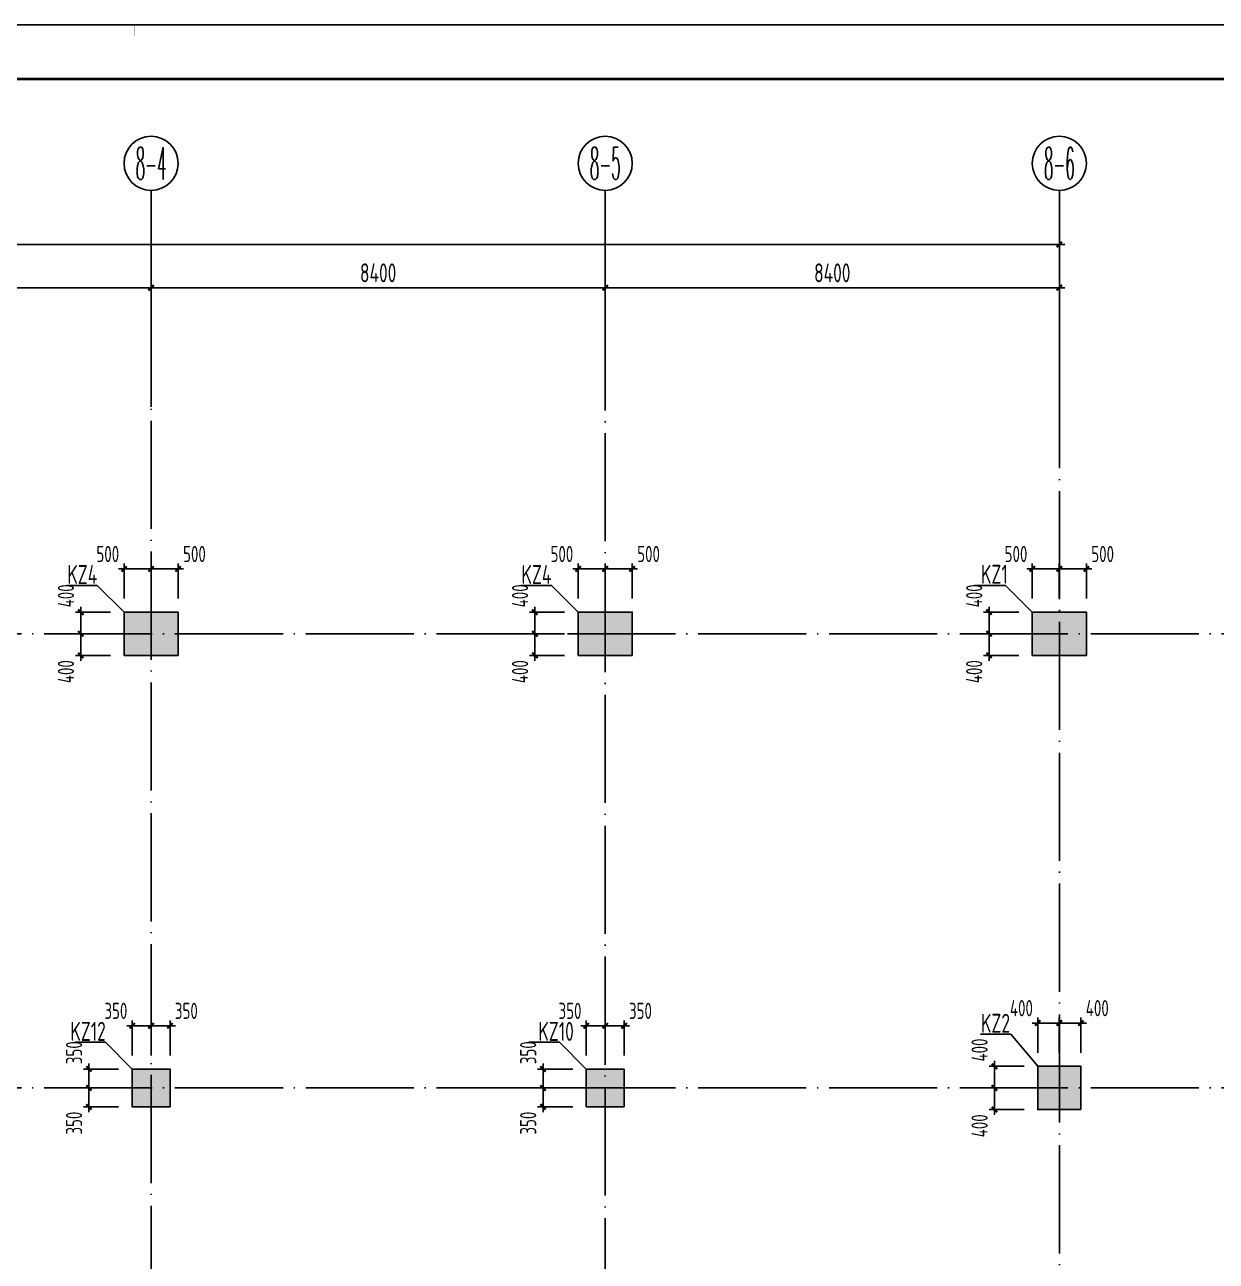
# Model space of a CAD drawing. Extents: x -765033 to 1614171, y -1073 to 729564.
# Drawn here: x 1467427 to 1489467, y 81394 to 104264 of the extents above; entities that cross this region are included whole.
import ezdxf
from ezdxf.enums import TextEntityAlignment as Align

# ---------------------------------------------------------------- set-up
doc = ezdxf.new("R2010")
doc.units = 0
doc.header["$LTSCALE"] = 1000
doc.header["$MEASUREMENT"] = 0
doc.linetypes.add('109-34 轴网$0$L1$0$$AUDIT_BAD_LTYPE1', pattern=[0])
doc.linetypes.add('DOTE', pattern=[2.42, 2, -0.2, 0.02, -0.2])
doc.layers.get('Defpoints').update_dxf_attribs({"color": 167})
for name, color, linetype in [('a-dote', 14, 'DOTE'), ('a-dote-dim', 3, 'Continuous'), ('COLU_DIM', 3, 'Continuous'), ('COLU_NUM', 7, 'Continuous'), ('s-colu', 40, 'Continuous'), ('s-colu-hatc', 16, 'Continuous'), ('s-dim', 3, 'Continuous'), ('s-dote-text', 7, 'Continuous')]:
    doc.layers.add(name, color=color, linetype=linetype)
doc.styles.add('TSSD_Axis', font='Complex.shx', dxfattribs={"width": 0.7, "bigfont": 'hztxt.shx'})
doc.styles.add('TSSD_Bold', font='Tssdeng2.shx', dxfattribs={"width": 0.7, "bigfont": 'china.shx'})
doc.styles.add('TSSD_Dimension', font='tssdeng.shx', dxfattribs={"width": 0.7, "bigfont": 'Hztxt.shx'})
doc.dimstyles.new('TSSD_100_100', dxfattribs={"dimtxt": 300, "dimasz": 100, "dimexe": 100, "dimexo": 250, "dimgap": 100, "dimtad": 1, "dimdec": 0, "dimzin": 0, "dimdsep": 46, "dimtxsty": 'TSSD_Dimension', "dimblk": 'ARCHTICK', "dimblk1": 'ARCHTICK', "dimblk2": 'ARCHTICK', "dimcen": 0, "dimdle": 100, "dimclrt": 7, "dimadec": 0, "dimazin": 0, "dimtfac": 1, "dimtdec": 0, "dimtix": 1, "dimtmove": 2, "dimatfit": 3, "dimfxl": 1, "dimtolj": 1, "dimtzin": 0, "dimarcsym": 0})

# ---------------------------------------------------------------- blocks, each defined once
blk = doc.blocks.new('图框-A1')
for points, const_width in [([(0, 0), (841, 0), (841, 594), (0, 594)], 0.05), ([(766, 584), (25, 584), (25, 10), (766, 10)], 0.5)]:
    blk.add_lwpolyline(points, close=True, dxfattribs=dict(const_width=const_width))
at = {"const_width": 0.05}
blk.add_lwpolyline([(420.5, 594), (420.5, 592)], dxfattribs=at)
blk = doc.blocks.new('_ArchTick')
at = {"color": 0, "linetype": 'ByBlock', "const_width": 0.4}
blk.add_lwpolyline([(-0.5, -0.5), (0.5, 0.5)], dxfattribs=at)
blk = doc.blocks.new('*D1024')
at = {"layer": 'Defpoints', "color": 0, "transparency": 16777216}
for p in [(33600, 40000), (33600, 37800), (42000, 37800)]:
    blk.add_point(p, dxfattribs=at)
at = {"layer": 's-dim', "color": 0, "lineweight": -2, "transparency": 16777216}
for p, q in [((33600, 38050), (33600, 40100)), ((42000, 38050), (42000, 40100)), ((42100, 40000), (33500, 40000))]:
    blk.add_line(p, q, dxfattribs=at)
at = {"layer": 's-dim', "color": 0, "lineweight": -2, "transparency": 16777216, "xscale": 100, "yscale": 100, "zscale": 100, "rotation": 180}
blk.add_blockref('_ArchTick', (33600, 40000), dxfattribs=at)
at = {"layer": 's-dim', "color": 0, "lineweight": -2, "transparency": 16777216, "xscale": 100, "yscale": 100, "zscale": 100}
blk.add_blockref('_ArchTick', (42000, 40000), dxfattribs=at)
at = {"layer": 's-dim', "color": 7, "transparency": 16777216, "insert": (37800, 40275), "char_height": 350, "attachment_point": 5, "style": 'TSSD_Dimension'}
blk.add_mtext('\\A1;8400', dxfattribs=at)
blk = doc.blocks.new('*D1025')
at = {"layer": 'Defpoints', "color": 0, "transparency": 16777216}
for p in [(25200, 40000), (25200, 37800), (33600, 37800)]:
    blk.add_point(p, dxfattribs=at)
at = {"layer": 's-dim', "color": 0, "lineweight": -2, "transparency": 16777216}
for p, q in [((25200, 38050), (25200, 40100)), ((33600, 38050), (33600, 40100)), ((33700, 40000), (25100, 40000))]:
    blk.add_line(p, q, dxfattribs=at)
at = {"layer": 's-dim', "color": 0, "lineweight": -2, "transparency": 16777216, "xscale": 100, "yscale": 100, "zscale": 100, "rotation": 180}
blk.add_blockref('_ArchTick', (25200, 40000), dxfattribs=at)
at = {"layer": 's-dim', "color": 0, "lineweight": -2, "transparency": 16777216, "xscale": 100, "yscale": 100, "zscale": 100}
blk.add_blockref('_ArchTick', (33600, 40000), dxfattribs=at)
at = {"layer": 's-dim', "color": 7, "transparency": 16777216, "insert": (29400, 40275), "char_height": 350, "attachment_point": 5, "style": 'TSSD_Dimension'}
blk.add_mtext('\\A1;8400', dxfattribs=at)
blk = doc.blocks.new('*D1026')
at = {"layer": 'Defpoints', "color": 0, "transparency": 16777216}
for p in [(16800, 40000), (16800, 37800), (25200, 37800)]:
    blk.add_point(p, dxfattribs=at)
at = {"layer": 's-dim', "color": 0, "lineweight": -2, "transparency": 16777216}
for p, q in [((16800, 38050), (16800, 40100)), ((25200, 38050), (25200, 40100)), ((25300, 40000), (16700, 40000))]:
    blk.add_line(p, q, dxfattribs=at)
at = {"layer": 's-dim', "color": 0, "lineweight": -2, "transparency": 16777216, "xscale": 100, "yscale": 100, "zscale": 100, "rotation": 180}
blk.add_blockref('_ArchTick', (16800, 40000), dxfattribs=at)
at = {"layer": 's-dim', "color": 0, "lineweight": -2, "transparency": 16777216, "xscale": 100, "yscale": 100, "zscale": 100}
blk.add_blockref('_ArchTick', (25200, 40000), dxfattribs=at)
at = {"layer": 's-dim', "color": 7, "transparency": 16777216, "insert": (21000, 40275), "char_height": 350, "attachment_point": 5, "style": 'TSSD_Dimension'}
blk.add_mtext('\\A1;8400', dxfattribs=at)
blk = doc.blocks.new('ts_axno')
at = {"color": 0, "linetype": 'ByBlock', "lineweight": -2}
blk.add_circle((0, 0), 0.5, dxfattribs=at)
at = {"color": 0, "linetype": 'ByBlock', "lineweight": -2, "style": 'TSSD_Axis', "width": 0.7}
blk.add_attdef('A', text='', height=0.6, dxfattribs=at).set_placement((0, 0), align=Align.MIDDLE_CENTER)
blk = doc.blocks.new('*D1034')
at = {"layer": 'a-dote-dim', "color": 0, "lineweight": -2, "transparency": 16777216}
for p, q in [((-100, 40800), (42100, 40800)), ((0, 37250), (0, 40900)), ((42000, 37250), (42000, 40900))]:
    blk.add_line(p, q, dxfattribs=at)
at = {"layer": 'Defpoints', "color": 0, "transparency": 16777216}
for p in [(42000, 40800), (0, 37000), (42000, 37000)]:
    blk.add_point(p, dxfattribs=at)
at = {"layer": 'a-dote-dim', "color": 0, "lineweight": -2, "transparency": 16777216, "xscale": 100, "yscale": 100, "zscale": 100, "rotation": 180}
blk.add_blockref('_ArchTick', (0, 40800), dxfattribs=at)
at = {"layer": 'a-dote-dim', "color": 0, "lineweight": -2, "transparency": 16777216, "xscale": 100, "yscale": 100, "zscale": 100}
blk.add_blockref('_ArchTick', (42000, 40800), dxfattribs=at)
at = {"layer": 'a-dote-dim', "color": 7, "transparency": 16777216, "insert": (21000, 41075), "char_height": 350, "attachment_point": 5, "style": 'TSSD_Dimension'}
blk.add_mtext('\\A1;42000', dxfattribs=at)
blk = doc.blocks.new('*D1086')
at = {"layer": 'COLU_DIM', "color": 0, "lineweight": -2, "transparency": 16777216}
for p, q in [((1469764, 85200), (1469764, 85850)), ((1470114, 85200), (1470114, 85850)), ((1470214, 85750), (1469664, 85750))]:
    blk.add_line(p, q, dxfattribs=at)
at = {"layer": 'Defpoints', "color": 0, "transparency": 16777216}
for p in [(1469764, 85750), (1469764, 84950), (1470114, 84950)]:
    blk.add_point(p, dxfattribs=at)
at = {"layer": 'COLU_DIM', "color": 0, "lineweight": -2, "transparency": 16777216, "xscale": 100, "yscale": 100, "zscale": 100, "rotation": 180}
blk.add_blockref('_ArchTick', (1469764, 85750), dxfattribs=at)
at = {"layer": 'COLU_DIM', "color": 0, "lineweight": -2, "transparency": 16777216, "xscale": 100, "yscale": 100, "zscale": 100}
blk.add_blockref('_ArchTick', (1470114, 85750), dxfattribs=at)
at = {"layer": 'COLU_DIM', "color": 7, "transparency": 16777216, "insert": (1470416, 86025), "char_height": 300, "attachment_point": 5, "style": 'TSSD_Dimension'}
blk.add_mtext('\\A1;350', dxfattribs=at)
blk = doc.blocks.new('*D1087')
at = {"layer": 'COLU_DIM', "color": 0, "lineweight": -2, "transparency": 16777216}
for p, q in [((1469414, 85200), (1469414, 85850)), ((1469764, 85200), (1469764, 85850)), ((1469864, 85750), (1469314, 85750))]:
    blk.add_line(p, q, dxfattribs=at)
at = {"layer": 'Defpoints', "color": 0, "transparency": 16777216}
for p in [(1469414, 85750), (1469414, 84950), (1469764, 84950)]:
    blk.add_point(p, dxfattribs=at)
at = {"layer": 'COLU_DIM', "color": 0, "lineweight": -2, "transparency": 16777216, "xscale": 100, "yscale": 100, "zscale": 100, "rotation": 180}
blk.add_blockref('_ArchTick', (1469414, 85750), dxfattribs=at)
at = {"layer": 'COLU_DIM', "color": 0, "lineweight": -2, "transparency": 16777216, "xscale": 100, "yscale": 100, "zscale": 100}
blk.add_blockref('_ArchTick', (1469764, 85750), dxfattribs=at)
at = {"layer": 'COLU_DIM', "color": 7, "transparency": 16777216, "insert": (1469113, 86025), "char_height": 300, "attachment_point": 5, "style": 'TSSD_Dimension'}
blk.add_mtext('\\A1;350', dxfattribs=at)
blk = doc.blocks.new('*D1088')
at = {"layer": 'COLU_DIM', "color": 0, "lineweight": -2, "transparency": 16777216}
for p, q in [((1468614, 84150), (1468614, 84700)), ((1469164, 84600), (1468514, 84600)), ((1469164, 84250), (1468514, 84250))]:
    blk.add_line(p, q, dxfattribs=at)
at = {"layer": 'Defpoints', "color": 0, "transparency": 16777216}
for p in [(1468614, 84600), (1469414, 84600), (1469414, 84250)]:
    blk.add_point(p, dxfattribs=at)
at = {"layer": 'COLU_DIM', "color": 0, "lineweight": -2, "transparency": 16777216, "xscale": 100, "yscale": 100, "zscale": 100}
for p, rotation in [((1468614, 84600), 90.00000000000006), ((1468614, 84250), 270.0000000000001)]:
    blk.add_blockref('_ArchTick', p, dxfattribs=dict(at, rotation=rotation))
at = {"layer": 'COLU_DIM', "color": 7, "transparency": 16777216, "insert": (1468339, 83949), "char_height": 300, "attachment_point": 5, "rotation": 90, "style": 'TSSD_Dimension'}
blk.add_mtext('\\A1;350', dxfattribs=at)
blk = doc.blocks.new('*D1089')
at = {"layer": 'COLU_DIM', "color": 0, "lineweight": -2, "transparency": 16777216}
for p, q in [((1469164, 84950), (1468514, 84950)), ((1468614, 84500), (1468614, 85050)), ((1469164, 84600), (1468514, 84600))]:
    blk.add_line(p, q, dxfattribs=at)
at = {"layer": 'Defpoints', "color": 0, "transparency": 16777216}
for p in [(1468614, 84950), (1469414, 84950), (1469414, 84600)]:
    blk.add_point(p, dxfattribs=at)
at = {"layer": 'COLU_DIM', "color": 0, "lineweight": -2, "transparency": 16777216, "xscale": 100, "yscale": 100, "zscale": 100}
for p, rotation in [((1468614, 84950), 90.00000000000006), ((1468614, 84600), 270.0000000000001)]:
    blk.add_blockref('_ArchTick', p, dxfattribs=dict(at, rotation=rotation))
at = {"layer": 'COLU_DIM', "color": 7, "transparency": 16777216, "insert": (1468339, 85251), "char_height": 300, "attachment_point": 5, "rotation": 90, "style": 'TSSD_Dimension'}
blk.add_mtext('\\A1;350', dxfattribs=at)
blk = doc.blocks.new('*D1094')
at = {"layer": 'COLU_DIM', "color": 0, "lineweight": -2, "transparency": 16777216}
for p, q in [((1478164, 85200), (1478164, 85850)), ((1478514, 85200), (1478514, 85850)), ((1478614, 85750), (1478064, 85750))]:
    blk.add_line(p, q, dxfattribs=at)
at = {"layer": 'Defpoints', "color": 0, "transparency": 16777216}
for p in [(1478164, 85750), (1478164, 84950), (1478514, 84950)]:
    blk.add_point(p, dxfattribs=at)
at = {"layer": 'COLU_DIM', "color": 0, "lineweight": -2, "transparency": 16777216, "xscale": 100, "yscale": 100, "zscale": 100, "rotation": 180}
blk.add_blockref('_ArchTick', (1478164, 85750), dxfattribs=at)
at = {"layer": 'COLU_DIM', "color": 0, "lineweight": -2, "transparency": 16777216, "xscale": 100, "yscale": 100, "zscale": 100}
blk.add_blockref('_ArchTick', (1478514, 85750), dxfattribs=at)
at = {"layer": 'COLU_DIM', "color": 7, "transparency": 16777216, "insert": (1478816, 86025), "char_height": 300, "attachment_point": 5, "style": 'TSSD_Dimension'}
blk.add_mtext('\\A1;350', dxfattribs=at)
blk = doc.blocks.new('*D1095')
at = {"layer": 'COLU_DIM', "color": 0, "lineweight": -2, "transparency": 16777216}
for p, q in [((1477814, 85200), (1477814, 85850)), ((1478164, 85200), (1478164, 85850)), ((1478264, 85750), (1477714, 85750))]:
    blk.add_line(p, q, dxfattribs=at)
at = {"layer": 'Defpoints', "color": 0, "transparency": 16777216}
for p in [(1477814, 85750), (1477814, 84950), (1478164, 84950)]:
    blk.add_point(p, dxfattribs=at)
at = {"layer": 'COLU_DIM', "color": 0, "lineweight": -2, "transparency": 16777216, "xscale": 100, "yscale": 100, "zscale": 100, "rotation": 180}
blk.add_blockref('_ArchTick', (1477814, 85750), dxfattribs=at)
at = {"layer": 'COLU_DIM', "color": 0, "lineweight": -2, "transparency": 16777216, "xscale": 100, "yscale": 100, "zscale": 100}
blk.add_blockref('_ArchTick', (1478164, 85750), dxfattribs=at)
at = {"layer": 'COLU_DIM', "color": 7, "transparency": 16777216, "insert": (1477513, 86025), "char_height": 300, "attachment_point": 5, "style": 'TSSD_Dimension'}
blk.add_mtext('\\A1;350', dxfattribs=at)
blk = doc.blocks.new('*D1096')
at = {"layer": 'COLU_DIM', "color": 0, "lineweight": -2, "transparency": 16777216}
for p, q in [((1477014, 84150), (1477014, 84700)), ((1477564, 84600), (1476914, 84600)), ((1477564, 84250), (1476914, 84250))]:
    blk.add_line(p, q, dxfattribs=at)
at = {"layer": 'Defpoints', "color": 0, "transparency": 16777216}
for p in [(1477014, 84600), (1477814, 84600), (1477814, 84250)]:
    blk.add_point(p, dxfattribs=at)
at = {"layer": 'COLU_DIM', "color": 0, "lineweight": -2, "transparency": 16777216, "xscale": 100, "yscale": 100, "zscale": 100}
for p, rotation in [((1477014, 84600), 90.00000000000006), ((1477014, 84250), 270.0000000000001)]:
    blk.add_blockref('_ArchTick', p, dxfattribs=dict(at, rotation=rotation))
at = {"layer": 'COLU_DIM', "color": 7, "transparency": 16777216, "insert": (1476739, 83949), "char_height": 300, "attachment_point": 5, "rotation": 90, "style": 'TSSD_Dimension'}
blk.add_mtext('\\A1;350', dxfattribs=at)
blk = doc.blocks.new('*D1097')
at = {"layer": 'COLU_DIM', "color": 0, "lineweight": -2, "transparency": 16777216}
for p, q in [((1477564, 84950), (1476914, 84950)), ((1477014, 84500), (1477014, 85050)), ((1477564, 84600), (1476914, 84600))]:
    blk.add_line(p, q, dxfattribs=at)
at = {"layer": 'Defpoints', "color": 0, "transparency": 16777216}
for p in [(1477014, 84950), (1477814, 84950), (1477814, 84600)]:
    blk.add_point(p, dxfattribs=at)
at = {"layer": 'COLU_DIM', "color": 0, "lineweight": -2, "transparency": 16777216, "xscale": 100, "yscale": 100, "zscale": 100}
for p, rotation in [((1477014, 84950), 90.00000000000006), ((1477014, 84600), 270.0000000000001)]:
    blk.add_blockref('_ArchTick', p, dxfattribs=dict(at, rotation=rotation))
at = {"layer": 'COLU_DIM', "color": 7, "transparency": 16777216, "insert": (1476739, 85251), "char_height": 300, "attachment_point": 5, "rotation": 90, "style": 'TSSD_Dimension'}
blk.add_mtext('\\A1;350', dxfattribs=at)
blk = doc.blocks.new('*D1106')
at = {"layer": 'COLU_DIM', "color": 0, "lineweight": -2, "transparency": 16777216}
for p, q in [((1487064, 85800), (1486464, 85800)), ((1486564, 85250), (1486564, 85900)), ((1486964, 85250), (1486964, 85900))]:
    blk.add_line(p, q, dxfattribs=at)
at = {"layer": 'Defpoints', "color": 0, "transparency": 16777216}
for p in [(1486564, 85800), (1486564, 85000), (1486964, 85000)]:
    blk.add_point(p, dxfattribs=at)
at = {"layer": 'COLU_DIM', "color": 0, "lineweight": -2, "transparency": 16777216, "xscale": 100, "yscale": 100, "zscale": 100, "rotation": 180}
blk.add_blockref('_ArchTick', (1486564, 85800), dxfattribs=at)
at = {"layer": 'COLU_DIM', "color": 0, "lineweight": -2, "transparency": 16777216, "xscale": 100, "yscale": 100, "zscale": 100}
blk.add_blockref('_ArchTick', (1486964, 85800), dxfattribs=at)
at = {"layer": 'COLU_DIM', "color": 7, "transparency": 16777216, "insert": (1487266, 86075), "char_height": 300, "attachment_point": 5, "style": 'TSSD_Dimension'}
blk.add_mtext('\\A1;400', dxfattribs=at)
blk = doc.blocks.new('*D1107')
at = {"layer": 'COLU_DIM', "color": 0, "lineweight": -2, "transparency": 16777216}
for p, q in [((1486664, 85800), (1486064, 85800)), ((1486164, 85250), (1486164, 85900)), ((1486564, 85250), (1486564, 85900))]:
    blk.add_line(p, q, dxfattribs=at)
at = {"layer": 'Defpoints', "color": 0, "transparency": 16777216}
for p in [(1486164, 85800), (1486164, 85000), (1486564, 85000)]:
    blk.add_point(p, dxfattribs=at)
at = {"layer": 'COLU_DIM', "color": 0, "lineweight": -2, "transparency": 16777216, "xscale": 100, "yscale": 100, "zscale": 100, "rotation": 180}
blk.add_blockref('_ArchTick', (1486164, 85800), dxfattribs=at)
at = {"layer": 'COLU_DIM', "color": 0, "lineweight": -2, "transparency": 16777216, "xscale": 100, "yscale": 100, "zscale": 100}
blk.add_blockref('_ArchTick', (1486564, 85800), dxfattribs=at)
at = {"layer": 'COLU_DIM', "color": 7, "transparency": 16777216, "insert": (1485863, 86075), "char_height": 300, "attachment_point": 5, "style": 'TSSD_Dimension'}
blk.add_mtext('\\A1;400', dxfattribs=at)
blk = doc.blocks.new('*D1108')
at = {"layer": 'COLU_DIM', "color": 0, "lineweight": -2, "transparency": 16777216}
for p, q in [((1485364, 84100), (1485364, 84700)), ((1485914, 84600), (1485264, 84600)), ((1485914, 84200), (1485264, 84200))]:
    blk.add_line(p, q, dxfattribs=at)
at = {"layer": 'Defpoints', "color": 0, "transparency": 16777216}
for p in [(1485364, 84600), (1486164, 84600), (1486164, 84200)]:
    blk.add_point(p, dxfattribs=at)
at = {"layer": 'COLU_DIM', "color": 0, "lineweight": -2, "transparency": 16777216, "xscale": 100, "yscale": 100, "zscale": 100}
for p, rotation in [((1485364, 84600), 90.00000000000006), ((1485364, 84200), 270.0000000000001)]:
    blk.add_blockref('_ArchTick', p, dxfattribs=dict(at, rotation=rotation))
at = {"layer": 'COLU_DIM', "color": 7, "transparency": 16777216, "insert": (1485089, 83899), "char_height": 300, "attachment_point": 5, "rotation": 90, "style": 'TSSD_Dimension'}
blk.add_mtext('\\A1;400', dxfattribs=at)
blk = doc.blocks.new('*D1109')
at = {"layer": 'COLU_DIM', "color": 0, "lineweight": -2, "transparency": 16777216}
for p, q in [((1485364, 84500), (1485364, 85100)), ((1485914, 85000), (1485264, 85000)), ((1485914, 84600), (1485264, 84600))]:
    blk.add_line(p, q, dxfattribs=at)
at = {"layer": 'Defpoints', "color": 0, "transparency": 16777216}
for p in [(1485364, 85000), (1486164, 85000), (1486164, 84600)]:
    blk.add_point(p, dxfattribs=at)
at = {"layer": 'COLU_DIM', "color": 0, "lineweight": -2, "transparency": 16777216, "xscale": 100, "yscale": 100, "zscale": 100}
for p, rotation in [((1485364, 85000), 90.00000000000006), ((1485364, 84600), 270.0000000000001)]:
    blk.add_blockref('_ArchTick', p, dxfattribs=dict(at, rotation=rotation))
at = {"layer": 'COLU_DIM', "color": 7, "transparency": 16777216, "insert": (1485089, 85301), "char_height": 300, "attachment_point": 5, "rotation": 90, "style": 'TSSD_Dimension'}
blk.add_mtext('\\A1;400', dxfattribs=at)
blk = doc.blocks.new('*D1114')
at = {"layer": 'COLU_DIM', "color": 0, "lineweight": -2, "transparency": 16777216}
for p, q in [((1469764, 93650), (1469764, 94300)), ((1470264, 93650), (1470264, 94300)), ((1470364, 94200), (1469664, 94200))]:
    blk.add_line(p, q, dxfattribs=at)
at = {"layer": 'Defpoints', "color": 0, "transparency": 16777216}
for p in [(1469764, 94200), (1469764, 93400), (1470264, 93400)]:
    blk.add_point(p, dxfattribs=at)
at = {"layer": 'COLU_DIM', "color": 0, "lineweight": -2, "transparency": 16777216, "xscale": 100, "yscale": 100, "zscale": 100, "rotation": 180}
blk.add_blockref('_ArchTick', (1469764, 94200), dxfattribs=at)
at = {"layer": 'COLU_DIM', "color": 0, "lineweight": -2, "transparency": 16777216, "xscale": 100, "yscale": 100, "zscale": 100}
blk.add_blockref('_ArchTick', (1470264, 94200), dxfattribs=at)
at = {"layer": 'COLU_DIM', "color": 7, "transparency": 16777216, "insert": (1470566, 94475), "char_height": 300, "attachment_point": 5, "style": 'TSSD_Dimension'}
blk.add_mtext('\\A1;500', dxfattribs=at)
blk = doc.blocks.new('*D1115')
at = {"layer": 'COLU_DIM', "color": 0, "lineweight": -2, "transparency": 16777216}
for p, q in [((1469264, 93650), (1469264, 94300)), ((1469764, 93650), (1469764, 94300)), ((1469864, 94200), (1469164, 94200))]:
    blk.add_line(p, q, dxfattribs=at)
at = {"layer": 'Defpoints', "color": 0, "transparency": 16777216}
for p in [(1469264, 94200), (1469264, 93400), (1469764, 93400)]:
    blk.add_point(p, dxfattribs=at)
at = {"layer": 'COLU_DIM', "color": 0, "lineweight": -2, "transparency": 16777216, "xscale": 100, "yscale": 100, "zscale": 100, "rotation": 180}
blk.add_blockref('_ArchTick', (1469264, 94200), dxfattribs=at)
at = {"layer": 'COLU_DIM', "color": 0, "lineweight": -2, "transparency": 16777216, "xscale": 100, "yscale": 100, "zscale": 100}
blk.add_blockref('_ArchTick', (1469764, 94200), dxfattribs=at)
at = {"layer": 'COLU_DIM', "color": 7, "transparency": 16777216, "insert": (1468963, 94475), "char_height": 300, "attachment_point": 5, "style": 'TSSD_Dimension'}
blk.add_mtext('\\A1;500', dxfattribs=at)
blk = doc.blocks.new('*D1116')
at = {"layer": 'COLU_DIM', "color": 0, "lineweight": -2, "transparency": 16777216}
for p, q in [((1468464, 92500), (1468464, 93100)), ((1469014, 93000), (1468364, 93000)), ((1469014, 92600), (1468364, 92600))]:
    blk.add_line(p, q, dxfattribs=at)
at = {"layer": 'Defpoints', "color": 0, "transparency": 16777216}
for p in [(1468464, 93000), (1469264, 93000), (1469264, 92600)]:
    blk.add_point(p, dxfattribs=at)
at = {"layer": 'COLU_DIM', "color": 0, "lineweight": -2, "transparency": 16777216, "xscale": 100, "yscale": 100, "zscale": 100}
for p, rotation in [((1468464, 93000), 90.00000000000006), ((1468464, 92600), 270.0000000000001)]:
    blk.add_blockref('_ArchTick', p, dxfattribs=dict(at, rotation=rotation))
at = {"layer": 'COLU_DIM', "color": 7, "transparency": 16777216, "insert": (1468189, 92299), "char_height": 300, "attachment_point": 5, "rotation": 90, "style": 'TSSD_Dimension'}
blk.add_mtext('\\A1;400', dxfattribs=at)
blk = doc.blocks.new('*D1117')
at = {"layer": 'COLU_DIM', "color": 0, "lineweight": -2, "transparency": 16777216}
for p, q in [((1469014, 93400), (1468364, 93400)), ((1468464, 92900), (1468464, 93500)), ((1469014, 93000), (1468364, 93000))]:
    blk.add_line(p, q, dxfattribs=at)
at = {"layer": 'Defpoints', "color": 0, "transparency": 16777216}
for p in [(1468464, 93400), (1469264, 93400), (1469264, 93000)]:
    blk.add_point(p, dxfattribs=at)
at = {"layer": 'COLU_DIM', "color": 0, "lineweight": -2, "transparency": 16777216, "xscale": 100, "yscale": 100, "zscale": 100}
for p, rotation in [((1468464, 93400), 90.00000000000006), ((1468464, 93000), 270.0000000000001)]:
    blk.add_blockref('_ArchTick', p, dxfattribs=dict(at, rotation=rotation))
at = {"layer": 'COLU_DIM', "color": 7, "transparency": 16777216, "insert": (1468189, 93701), "char_height": 300, "attachment_point": 5, "rotation": 90, "style": 'TSSD_Dimension'}
blk.add_mtext('\\A1;400', dxfattribs=at)
blk = doc.blocks.new('*D1118')
at = {"layer": 'COLU_DIM', "color": 0, "lineweight": -2, "transparency": 16777216}
for p, q in [((1478164, 93650), (1478164, 94300)), ((1478664, 93650), (1478664, 94300)), ((1478764, 94200), (1478064, 94200))]:
    blk.add_line(p, q, dxfattribs=at)
at = {"layer": 'Defpoints', "color": 0, "transparency": 16777216}
for p in [(1478164, 94200), (1478164, 93400), (1478664, 93400)]:
    blk.add_point(p, dxfattribs=at)
at = {"layer": 'COLU_DIM', "color": 0, "lineweight": -2, "transparency": 16777216, "xscale": 100, "yscale": 100, "zscale": 100, "rotation": 180}
blk.add_blockref('_ArchTick', (1478164, 94200), dxfattribs=at)
at = {"layer": 'COLU_DIM', "color": 0, "lineweight": -2, "transparency": 16777216, "xscale": 100, "yscale": 100, "zscale": 100}
blk.add_blockref('_ArchTick', (1478664, 94200), dxfattribs=at)
at = {"layer": 'COLU_DIM', "color": 7, "transparency": 16777216, "insert": (1478966, 94475), "char_height": 300, "attachment_point": 5, "style": 'TSSD_Dimension'}
blk.add_mtext('\\A1;500', dxfattribs=at)
blk = doc.blocks.new('*D1119')
at = {"layer": 'COLU_DIM', "color": 0, "lineweight": -2, "transparency": 16777216}
for p, q in [((1477664, 93650), (1477664, 94300)), ((1478164, 93650), (1478164, 94300)), ((1478264, 94200), (1477564, 94200))]:
    blk.add_line(p, q, dxfattribs=at)
at = {"layer": 'Defpoints', "color": 0, "transparency": 16777216}
for p in [(1477664, 94200), (1477664, 93400), (1478164, 93400)]:
    blk.add_point(p, dxfattribs=at)
at = {"layer": 'COLU_DIM', "color": 0, "lineweight": -2, "transparency": 16777216, "xscale": 100, "yscale": 100, "zscale": 100, "rotation": 180}
blk.add_blockref('_ArchTick', (1477664, 94200), dxfattribs=at)
at = {"layer": 'COLU_DIM', "color": 0, "lineweight": -2, "transparency": 16777216, "xscale": 100, "yscale": 100, "zscale": 100}
blk.add_blockref('_ArchTick', (1478164, 94200), dxfattribs=at)
at = {"layer": 'COLU_DIM', "color": 7, "transparency": 16777216, "insert": (1477363, 94475), "char_height": 300, "attachment_point": 5, "style": 'TSSD_Dimension'}
blk.add_mtext('\\A1;500', dxfattribs=at)
blk = doc.blocks.new('*D1120')
at = {"layer": 'COLU_DIM', "color": 0, "lineweight": -2, "transparency": 16777216}
for p, q in [((1476864, 92500), (1476864, 93100)), ((1477414, 93000), (1476764, 93000)), ((1477414, 92600), (1476764, 92600))]:
    blk.add_line(p, q, dxfattribs=at)
at = {"layer": 'Defpoints', "color": 0, "transparency": 16777216}
for p in [(1476864, 93000), (1477664, 93000), (1477664, 92600)]:
    blk.add_point(p, dxfattribs=at)
at = {"layer": 'COLU_DIM', "color": 0, "lineweight": -2, "transparency": 16777216, "xscale": 100, "yscale": 100, "zscale": 100}
for p, rotation in [((1476864, 93000), 90.00000000000006), ((1476864, 92600), 270.0000000000001)]:
    blk.add_blockref('_ArchTick', p, dxfattribs=dict(at, rotation=rotation))
at = {"layer": 'COLU_DIM', "color": 7, "transparency": 16777216, "insert": (1476589, 92299), "char_height": 300, "attachment_point": 5, "rotation": 90, "style": 'TSSD_Dimension'}
blk.add_mtext('\\A1;400', dxfattribs=at)
blk = doc.blocks.new('*D1121')
at = {"layer": 'COLU_DIM', "color": 0, "lineweight": -2, "transparency": 16777216}
for p, q in [((1477414, 93400), (1476764, 93400)), ((1476864, 92900), (1476864, 93500)), ((1477414, 93000), (1476764, 93000))]:
    blk.add_line(p, q, dxfattribs=at)
at = {"layer": 'Defpoints', "color": 0, "transparency": 16777216}
for p in [(1476864, 93400), (1477664, 93400), (1477664, 93000)]:
    blk.add_point(p, dxfattribs=at)
at = {"layer": 'COLU_DIM', "color": 0, "lineweight": -2, "transparency": 16777216, "xscale": 100, "yscale": 100, "zscale": 100}
for p, rotation in [((1476864, 93400), 90.00000000000006), ((1476864, 93000), 270.0000000000001)]:
    blk.add_blockref('_ArchTick', p, dxfattribs=dict(at, rotation=rotation))
at = {"layer": 'COLU_DIM', "color": 7, "transparency": 16777216, "insert": (1476589, 93701), "char_height": 300, "attachment_point": 5, "rotation": 90, "style": 'TSSD_Dimension'}
blk.add_mtext('\\A1;400', dxfattribs=at)
blk = doc.blocks.new('*D1122')
at = {"layer": 'COLU_DIM', "color": 0, "lineweight": -2, "transparency": 16777216}
for p, q in [((1486564, 93650), (1486564, 94300)), ((1487064, 93650), (1487064, 94300)), ((1487164, 94200), (1486464, 94200))]:
    blk.add_line(p, q, dxfattribs=at)
at = {"layer": 'Defpoints', "color": 0, "transparency": 16777216}
for p in [(1486564, 94200), (1486564, 93400), (1487064, 93400)]:
    blk.add_point(p, dxfattribs=at)
at = {"layer": 'COLU_DIM', "color": 0, "lineweight": -2, "transparency": 16777216, "xscale": 100, "yscale": 100, "zscale": 100, "rotation": 180}
blk.add_blockref('_ArchTick', (1486564, 94200), dxfattribs=at)
at = {"layer": 'COLU_DIM', "color": 0, "lineweight": -2, "transparency": 16777216, "xscale": 100, "yscale": 100, "zscale": 100}
blk.add_blockref('_ArchTick', (1487064, 94200), dxfattribs=at)
at = {"layer": 'COLU_DIM', "color": 7, "transparency": 16777216, "insert": (1487366, 94475), "char_height": 300, "attachment_point": 5, "style": 'TSSD_Dimension'}
blk.add_mtext('\\A1;500', dxfattribs=at)
blk = doc.blocks.new('*D1123')
at = {"layer": 'COLU_DIM', "color": 0, "lineweight": -2, "transparency": 16777216}
for p, q in [((1486064, 93650), (1486064, 94300)), ((1486564, 93650), (1486564, 94300)), ((1486664, 94200), (1485964, 94200))]:
    blk.add_line(p, q, dxfattribs=at)
at = {"layer": 'Defpoints', "color": 0, "transparency": 16777216}
for p in [(1486064, 94200), (1486064, 93400), (1486564, 93400)]:
    blk.add_point(p, dxfattribs=at)
at = {"layer": 'COLU_DIM', "color": 0, "lineweight": -2, "transparency": 16777216, "xscale": 100, "yscale": 100, "zscale": 100, "rotation": 180}
blk.add_blockref('_ArchTick', (1486064, 94200), dxfattribs=at)
at = {"layer": 'COLU_DIM', "color": 0, "lineweight": -2, "transparency": 16777216, "xscale": 100, "yscale": 100, "zscale": 100}
blk.add_blockref('_ArchTick', (1486564, 94200), dxfattribs=at)
at = {"layer": 'COLU_DIM', "color": 7, "transparency": 16777216, "insert": (1485763, 94475), "char_height": 300, "attachment_point": 5, "style": 'TSSD_Dimension'}
blk.add_mtext('\\A1;500', dxfattribs=at)
blk = doc.blocks.new('*D1124')
at = {"layer": 'COLU_DIM', "color": 0, "lineweight": -2, "transparency": 16777216}
for p, q in [((1485264, 92500), (1485264, 93100)), ((1485814, 93000), (1485164, 93000)), ((1485814, 92600), (1485164, 92600))]:
    blk.add_line(p, q, dxfattribs=at)
at = {"layer": 'Defpoints', "color": 0, "transparency": 16777216}
for p in [(1485264, 93000), (1486064, 93000), (1486064, 92600)]:
    blk.add_point(p, dxfattribs=at)
at = {"layer": 'COLU_DIM', "color": 0, "lineweight": -2, "transparency": 16777216, "xscale": 100, "yscale": 100, "zscale": 100}
for p, rotation in [((1485264, 93000), 90.00000000000006), ((1485264, 92600), 270.0000000000001)]:
    blk.add_blockref('_ArchTick', p, dxfattribs=dict(at, rotation=rotation))
at = {"layer": 'COLU_DIM', "color": 7, "transparency": 16777216, "insert": (1484989, 92299), "char_height": 300, "attachment_point": 5, "rotation": 90, "style": 'TSSD_Dimension'}
blk.add_mtext('\\A1;400', dxfattribs=at)
blk = doc.blocks.new('*D1125')
at = {"layer": 'COLU_DIM', "color": 0, "lineweight": -2, "transparency": 16777216}
for p, q in [((1485814, 93400), (1485164, 93400)), ((1485264, 92900), (1485264, 93500)), ((1485814, 93000), (1485164, 93000))]:
    blk.add_line(p, q, dxfattribs=at)
at = {"layer": 'Defpoints', "color": 0, "transparency": 16777216}
for p in [(1485264, 93400), (1486064, 93400), (1486064, 93000)]:
    blk.add_point(p, dxfattribs=at)
at = {"layer": 'COLU_DIM', "color": 0, "lineweight": -2, "transparency": 16777216, "xscale": 100, "yscale": 100, "zscale": 100}
for p, rotation in [((1485264, 93400), 90.00000000000006), ((1485264, 93000), 270.0000000000001)]:
    blk.add_blockref('_ArchTick', p, dxfattribs=dict(at, rotation=rotation))
at = {"layer": 'COLU_DIM', "color": 7, "transparency": 16777216, "insert": (1484989, 93701), "char_height": 300, "attachment_point": 5, "rotation": 90, "style": 'TSSD_Dimension'}
blk.add_mtext('\\A1;400', dxfattribs=at)
blk = doc.blocks.new('A$C45ED3BFD')
at = {"layer": 'a-dote'}
for p, q in [((25200, -5600), (25200, 37800)), ((33600, 3850), (33600, 37800)), ((42000, 5200), (42000, 37800)), ((-3400, 33600), (47600, 33600)), ((-3400, 25200), (47600, 25200))]:
    blk.add_line(p, q, dxfattribs=at)
at = {"layer": 's-dote-text'}
for p, q in [((25200, 37800), (25200, 41800)), ((33600, 37800), (33600, 41800)), ((42000, 37800), (42000, 41800))]:
    blk.add_line(p, q, dxfattribs=at)
ref = blk.add_blockref('ts_axno', (25200, 42300), dxfattribs=dict(at, xscale=1000, yscale=1000, zscale=1000))
ref.add_attrib('4', '8-4', dxfattribs={"height": 600, "rotation": 360, "style": 'TSSD_Axis', "width": 0.333333}).set_placement((25200, 42300), align=Align.MIDDLE_CENTER)
ref = blk.add_blockref('ts_axno', (33600, 42300), dxfattribs=dict(at, xscale=1000, yscale=1000, zscale=1000))
ref.add_attrib('5', '8-5', dxfattribs={"height": 600, "rotation": 360, "style": 'TSSD_Axis', "width": 0.333333}).set_placement((33600, 42300), align=Align.MIDDLE_CENTER)
ref = blk.add_blockref('ts_axno', (42000, 42300), dxfattribs=dict(at, xscale=1000, yscale=1000, zscale=1000))
ref.add_attrib('6', '8-6', dxfattribs={"height": 600, "rotation": 360, "style": 'TSSD_Axis', "width": 0.333333}).set_placement((42000, 42300), align=Align.MIDDLE_CENTER)
at = {"layer": 'a-dote-dim'}
dim = blk.add_linear_dim(base=(42000, 40800), p1=(0, 37000), p2=(42000, 37000), dimstyle='TSSD_100_100', dxfattribs=at)
dim.commit()
dim.dimension.update_dxf_attribs({"geometry": '*D1034', "text_midpoint": (21000, 41075)})
at = {"layer": 's-dim'}
for base, p1, p2, picture, middle in [((16800, 40000), (25200, 37800), (16800, 37800), '*D1026', (21000, 40275)), ((25200, 40000), (33600, 37800), (25200, 37800), '*D1025', (29400, 40275)), ((33600, 40000), (42000, 37800), (33600, 37800), '*D1024', (37800, 40275))]:
    dim = blk.add_linear_dim(base=base, p1=p1, p2=p2, dimstyle='TSSD_100_100', dxfattribs=at)
    dim.commit()
    dim.dimension.update_dxf_attribs({"geometry": picture, "text_midpoint": middle})

msp = doc.modelspace()

# ---------------------------------------------------------------- hatches: boundary and pattern name
at = {"layer": 's-colu-hatc'}
for points in [[(1470264.4, 92600), (1469264.4, 92600), (1469264.4, 93400), (1470264.4, 93400)], [(1478664.4, 92600), (1477664.4, 92600), (1477664.4, 93400), (1478664.4, 93400)], [(1487064.4, 92600), (1486064.4, 92600), (1486064.4, 93400), (1487064.4, 93400)], [(1470114.4, 84250), (1469414.4, 84250), (1469414.4, 84950), (1470114.4, 84950)], [(1478514.4, 84250), (1477814.4, 84250), (1477814.4, 84950), (1478514.4, 84950)], [(1486964.4, 85000), (1486164.4, 85000), (1486164.4, 84200), (1486964.4, 84200)]]:
    msp.add_hatch(color=256, dxfattribs=at).paths.add_polyline_path(points)

# ---------------------------------------------------------------- linework, layer by layer
msp.add_lwpolyline([(1511505.3, 44861.6), (1511505.3, 104261.6), (1427405.3, 104261.6), (1427405.3, 44861.6)], close=True)
at = {"layer": 'COLU_NUM'}
for p, q in [((1468769.4, 93895), (1468204.1, 93895)), ((1469264.4, 93400), (1468769.4, 93895)), ((1477169.4, 93895), (1476604.1, 93895)), ((1477664.4, 93400), (1477169.4, 93895)), ((1485569.4, 93895), (1485004.1, 93895)), ((1486064.4, 93400), (1485569.4, 93895)), ((1485669.4, 85595), (1485104.1, 85595)), ((1486164.4, 85000), (1485669.4, 85595)), ((1468919.4, 85445), (1468354.1, 85445)), ((1469414.4, 84950), (1468919.4, 85445)), ((1477319.4, 85445), (1476754.1, 85445)), ((1477814.4, 84950), (1477319.4, 85445))]:
    msp.add_line(p, q, dxfattribs=at)
at = {"layer": 's-colu'}
for points in [[(1470264.4, 92600), (1469264.4, 92600), (1469264.4, 93400), (1470264.4, 93400)], [(1478664.4, 92600), (1477664.4, 92600), (1477664.4, 93400), (1478664.4, 93400)], [(1487064.4, 92600), (1486064.4, 92600), (1486064.4, 93400), (1487064.4, 93400)], [(1470114.4, 84250), (1469414.4, 84250), (1469414.4, 84950), (1470114.4, 84950)], [(1478514.4, 84250), (1477814.4, 84250), (1477814.4, 84950), (1478514.4, 84950)], [(1486964.4, 84200), (1486164.4, 84200), (1486164.4, 85000), (1486964.4, 85000)]]:
    msp.add_lwpolyline(points, close=True, dxfattribs=at)

# ---------------------------------------------------------------- block references
at = {"xscale": 100, "yscale": 100, "zscale": 100}
msp.add_blockref('图框-A1', (1427405.3, 44861.6), dxfattribs=at)
at = {"layer": 's-dim', "linetype": '109-34 轴网$0$L1$0$$AUDIT_BAD_LTYPE1'}
msp.add_blockref('A$C45ED3BFD', (1444564.4, 59400), dxfattribs=at)

# ---------------------------------------------------------------- texts
at = {"layer": 'COLU_NUM', "color": 2, "style": 'TSSD_Bold', "width": 0.7}
for p in [(1468215.3, 93921), (1476615.3, 93921)]:
    msp.add_text('KZ4', height=350, dxfattribs=at).set_placement(p)
at = {"layer": 'COLU_NUM', "color": 3, "style": 'TSSD_Bold', "width": 0.7}
for s, p in [('KZ1', (1485115.3, 93925.7)), ('KZ2', (1485115.3, 85621))]:
    msp.add_text(s, height=350, dxfattribs=at).set_placement(p)
at = {"layer": 'COLU_NUM', "color": 142, "style": 'TSSD_Bold', "width": 0.7}
msp.add_text('KZ12', height=350, dxfattribs=at).set_placement((1468271.7, 85471))
at = {"layer": 'COLU_NUM', "color": 21, "style": 'TSSD_Bold', "width": 0.7}
msp.add_text('KZ10', height=350, dxfattribs=at).set_placement((1476928.2, 85471))

# ---------------------------------------------------------------- dimensions: what is measured, and where the dimension line sits
at = {"layer": 'COLU_DIM'}
for base, p1, p2, angle, picture, middle in [((1469264.4, 94200), (1469764.4, 93400), (1469264.4, 93400), 180, '*D1115', (1468963.3, 94475)), ((1469764.4, 94200), (1470264.4, 93400), (1469764.4, 93400), 180, '*D1114', (1470565.5, 94475)), ((1477664.4, 94200), (1478164.4, 93400), (1477664.4, 93400), 180, '*D1119', (1477363.3, 94475)), ((1478164.4, 94200), (1478664.4, 93400), (1478164.4, 93400), 180, '*D1118', (1478965.5, 94475)), ((1486064.4, 94200), (1486564.4, 93400), (1486064.4, 93400), 180, '*D1123', (1485763.3, 94475)), ((1486564.4, 94200), (1487064.4, 93400), (1486564.4, 93400), 180, '*D1122', (1487365.5, 94475)), ((1468464.4, 93400), (1469264.4, 93000), (1469264.4, 93400), 270, '*D1117', (1468189.4, 93701.1)), ((1476864.4, 93400), (1477664.4, 93000), (1477664.4, 93400), 270, '*D1121', (1476589.4, 93701.1)), ((1485264.4, 93400), (1486064.4, 93000), (1486064.4, 93400), 270, '*D1125', (1484989.4, 93701.1)), ((1468464.4, 93000), (1469264.4, 92600), (1469264.4, 93000), 270, '*D1116', (1468189.4, 92298.9)), ((1476864.4, 93000), (1477664.4, 92600), (1477664.4, 93000), 270, '*D1120', (1476589.4, 92298.9)), ((1485264.4, 93000), (1486064.4, 92600), (1486064.4, 93000), 270, '*D1124', (1484989.4, 92298.9)), ((1469414.4, 85750), (1469764.4, 84950), (1469414.4, 84950), 180, '*D1087', (1469113.3, 86025)), ((1469764.4, 85750), (1470114.4, 84950), (1469764.4, 84950), 180, '*D1086', (1470415.5, 86025)), ((1477814.4, 85750), (1478164.4, 84950), (1477814.4, 84950), 180, '*D1095', (1477513.3, 86025)), ((1478164.4, 85750), (1478514.4, 84950), (1478164.4, 84950), 180, '*D1094', (1478815.5, 86025)), ((1486164.4, 85800), (1486564.4, 85000), (1486164.4, 85000), 180, '*D1107', (1485863.3, 86075)), ((1486564.4, 85800), (1486964.4, 85000), (1486564.4, 85000), 180, '*D1106', (1487265.5, 86075)), ((1468614.4, 84950), (1469414.4, 84600), (1469414.4, 84950), 270, '*D1089', (1468339.4, 85251.1)), ((1477014.4, 84950), (1477814.4, 84600), (1477814.4, 84950), 270, '*D1097', (1476739.4, 85251.1)), ((1485364.4, 85000), (1486164.4, 84600), (1486164.4, 85000), 270, '*D1109', (1485089.4, 85301.1)), ((1468614.4, 84600), (1469414.4, 84250), (1469414.4, 84600), 270, '*D1088', (1468339.4, 83948.9)), ((1477014.4, 84600), (1477814.4, 84250), (1477814.4, 84600), 270, '*D1096', (1476739.4, 83948.9)), ((1485364.4, 84600), (1486164.4, 84200), (1486164.4, 84600), 270, '*D1108', (1485089.4, 83898.9))]:
    dim = msp.add_linear_dim(base=base, p1=p1, p2=p2, angle=angle, dimstyle='TSSD_100_100', dxfattribs=at)
    dim.commit()
    dim.dimension.update_dxf_attribs({"geometry": picture, "text_midpoint": middle, "dimtype": 160})

doc.saveas('drawing.dxf')
